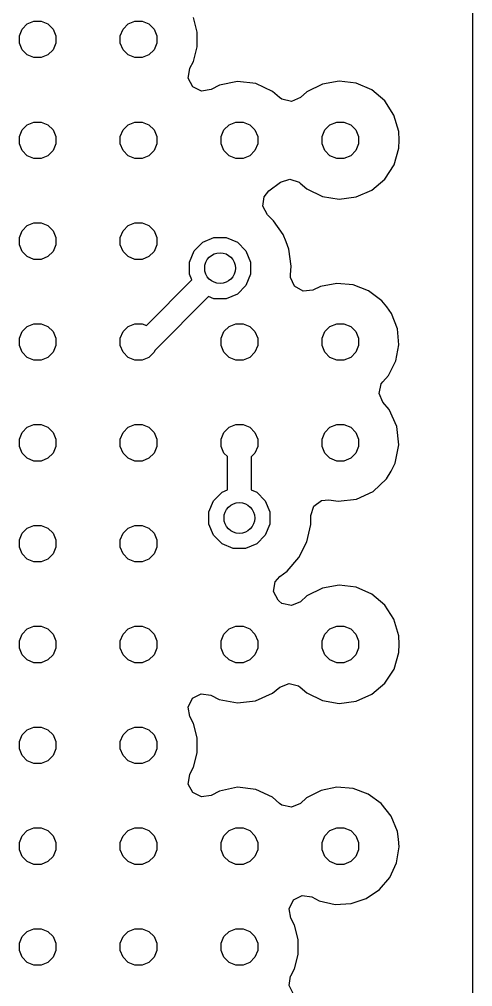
# Model space of a CAD drawing. Header units: inches. Extents: x 5.33 to 6.48, y -5.2 to -3.46.
# Drawn here: x 6.3662 to 6.4812, y -4.2609 to -4.0155 of the extents above; entities that cross this region are included whole.
import ezdxf

# ---------------------------------------------------------------- set-up
doc = ezdxf.new("R2010")
doc.units = ezdxf.units.IN
doc.header["$MEASUREMENT"] = 0
doc.layers.add('Top Layer', color=13, linetype='CONTINUOUS', true_color=0xc83434)

msp = doc.modelspace()

# ---------------------------------------------------------------- linework, layer by layer
at = {"layer": 'Top Layer', "linetype": 'CONTINUOUS'}
for p, q in [((6.48117, -3.5628), (6.48117, -4.32087)), ((6.36822, -4.01662), (6.36992, -4.01592)), ((6.36992, -4.01592), (6.37177, -4.01592)), ((6.37177, -4.01592), (6.37347, -4.01662)), ((6.39381, -4.01662), (6.39552, -4.01592)), ((6.39552, -4.01592), (6.39736, -4.01592)), ((6.39736, -4.01592), (6.39906, -4.01662)), ((6.41133, -4.01869), (6.41036, -4.015)), ((6.36621, -4.01963), (6.36692, -4.01793)), ((6.36692, -4.01793), (6.36822, -4.01662)), ((6.37347, -4.01662), (6.37477, -4.01793)), ((6.37477, -4.01793), (6.37548, -4.01963)), ((6.3918, -4.01963), (6.39251, -4.01793)), ((6.39251, -4.01793), (6.39381, -4.01662)), ((6.39906, -4.01662), (6.40037, -4.01793)), ((6.40037, -4.01793), (6.40107, -4.01963)), ((6.36621, -4.02147), (6.36621, -4.01963)), ((6.37548, -4.01963), (6.37548, -4.02147)), ((6.3918, -4.02147), (6.3918, -4.01963)), ((6.40107, -4.01963), (6.40107, -4.02147)), ((6.41133, -4.02245), (6.41133, -4.01869)), ((6.36692, -4.02318), (6.36621, -4.02147)), ((6.36822, -4.02448), (6.36692, -4.02318)), ((6.37477, -4.02318), (6.37347, -4.02448)), ((6.37548, -4.02147), (6.37477, -4.02318)), ((6.39251, -4.02318), (6.3918, -4.02147)), ((6.39381, -4.02448), (6.39251, -4.02318)), ((6.40037, -4.02318), (6.39906, -4.02448)), ((6.40107, -4.02147), (6.40037, -4.02318)), ((6.41036, -4.02614), (6.41133, -4.02245)), ((6.36992, -4.02518), (6.36822, -4.02448)), ((6.37177, -4.02518), (6.36992, -4.02518)), ((6.37347, -4.02448), (6.37177, -4.02518)), ((6.39552, -4.02518), (6.39381, -4.02448)), ((6.39736, -4.02518), (6.39552, -4.02518)), ((6.39906, -4.02448), (6.39736, -4.02518)), ((6.40905, -4.03038), (6.40941, -4.02794)), ((6.40941, -4.02794), (6.40945, -4.02786)), ((6.40945, -4.02786), (6.41036, -4.02614)), ((6.41019, -4.03258), (6.40905, -4.03038)), ((6.4124, -4.03368), (6.41019, -4.03258)), ((6.41484, -4.03327), (6.4124, -4.03368)), ((6.41697, -4.03217), (6.41484, -4.03327)), ((6.42157, -4.03122), (6.41697, -4.03217)), ((6.42616, -4.03175), (6.42157, -4.03122)), ((6.43042, -4.03373), (6.42616, -4.03175)), ((6.44308, -4.03187), (6.43915, -4.03383)), ((6.44733, -4.03113), (6.44308, -4.03187)), ((6.45161, -4.03165), (6.44733, -4.03113)), ((6.45557, -4.03337), (6.45161, -4.03165)), ((6.43221, -4.0353), (6.43042, -4.03373)), ((6.43279, -4.03572), (6.43221, -4.0353)), ((6.4352, -4.03627), (6.43279, -4.03572)), ((6.43748, -4.03529), (6.4352, -4.03627)), ((6.43915, -4.03383), (6.43748, -4.03529)), ((6.45886, -4.03615), (6.45557, -4.03337)), ((6.46122, -4.03976), (6.45886, -4.03615)), ((6.46247, -4.04396), (6.46122, -4.03976)), ((6.36692, -4.04352), (6.36822, -4.04221)), ((6.36822, -4.04221), (6.36992, -4.04151)), ((6.36992, -4.04151), (6.37177, -4.04151)), ((6.37177, -4.04151), (6.37347, -4.04221)), ((6.37347, -4.04221), (6.37477, -4.04352)), ((6.39251, -4.04352), (6.39381, -4.04221)), ((6.39381, -4.04221), (6.39552, -4.04151)), ((6.39552, -4.04151), (6.39736, -4.04151)), ((6.39736, -4.04151), (6.39906, -4.04221)), ((6.39906, -4.04221), (6.40037, -4.04352)), ((6.4181, -4.04352), (6.4194, -4.04221)), ((6.4194, -4.04221), (6.42111, -4.04151)), ((6.42111, -4.04151), (6.42295, -4.04151)), ((6.42295, -4.04151), (6.42465, -4.04221)), ((6.42465, -4.04221), (6.42596, -4.04352)), ((6.44369, -4.04352), (6.44499, -4.04221)), ((6.44499, -4.04221), (6.4467, -4.04151)), ((6.4467, -4.04151), (6.44854, -4.04151)), ((6.44854, -4.04151), (6.45024, -4.04221)), ((6.45024, -4.04221), (6.45155, -4.04352)), ((6.36621, -4.04522), (6.36692, -4.04352)), ((6.36621, -4.04706), (6.36621, -4.04522)), ((6.37477, -4.04352), (6.37548, -4.04522)), ((6.37548, -4.04522), (6.37548, -4.04706)), ((6.3918, -4.04522), (6.39251, -4.04352)), ((6.3918, -4.04706), (6.3918, -4.04522)), ((6.40037, -4.04352), (6.40107, -4.04522)), ((6.40107, -4.04522), (6.40107, -4.04706)), ((6.41739, -4.04522), (6.4181, -4.04352)), ((6.41739, -4.04706), (6.41739, -4.04522)), ((6.42596, -4.04352), (6.42666, -4.04522)), ((6.42666, -4.04522), (6.42666, -4.04706)), ((6.44298, -4.04522), (6.44369, -4.04352)), ((6.44298, -4.04706), (6.44298, -4.04522)), ((6.45155, -4.04352), (6.45225, -4.04522)), ((6.45225, -4.04522), (6.45225, -4.04706)), ((6.46253, -4.04608), (6.46247, -4.04396)), ((6.36692, -4.04877), (6.36621, -4.04706)), ((6.37548, -4.04706), (6.37477, -4.04877)), ((6.39251, -4.04877), (6.3918, -4.04706)), ((6.40107, -4.04706), (6.40037, -4.04877)), ((6.4181, -4.04877), (6.41739, -4.04706)), ((6.42666, -4.04706), (6.42596, -4.04877)), ((6.44369, -4.04877), (6.44298, -4.04706)), ((6.45225, -4.04706), (6.45155, -4.04877)), ((6.46248, -4.04818), (6.46253, -4.04608)), ((6.36822, -4.05007), (6.36692, -4.04877)), ((6.36992, -4.05078), (6.36822, -4.05007)), ((6.37347, -4.05007), (6.37177, -4.05078)), ((6.37477, -4.04877), (6.37347, -4.05007)), ((6.39381, -4.05007), (6.39251, -4.04877)), ((6.39552, -4.05078), (6.39381, -4.05007)), ((6.39906, -4.05007), (6.39736, -4.05078)), ((6.40037, -4.04877), (6.39906, -4.05007)), ((6.4194, -4.05007), (6.4181, -4.04877)), ((6.42111, -4.05078), (6.4194, -4.05007)), ((6.42465, -4.05007), (6.42295, -4.05078)), ((6.42596, -4.04877), (6.42465, -4.05007)), ((6.44499, -4.05007), (6.44369, -4.04877)), ((6.4467, -4.05078), (6.44499, -4.05007)), ((6.45024, -4.05007), (6.44854, -4.05078)), ((6.45155, -4.04877), (6.45024, -4.05007)), ((6.46124, -4.05238), (6.46248, -4.04818)), ((6.37177, -4.05078), (6.36992, -4.05078)), ((6.39736, -4.05078), (6.39552, -4.05078)), ((6.42295, -4.05078), (6.42111, -4.05078)), ((6.44854, -4.05078), (6.4467, -4.05078)), ((6.45889, -4.056), (6.46124, -4.05238)), ((6.42952, -4.05898), (6.43248, -4.05681)), ((6.43248, -4.05681), (6.43482, -4.05604)), ((6.43482, -4.05604), (6.43718, -4.05679)), ((6.43718, -4.05679), (6.43745, -4.057)), ((6.43745, -4.057), (6.43914, -4.05846)), ((6.45559, -4.0588), (6.45889, -4.056)), ((6.42829, -4.06046), (6.42952, -4.05898)), ((6.43914, -4.05846), (6.44309, -4.06038)), ((6.45164, -4.06054), (6.45559, -4.0588)), ((6.42795, -4.06291), (6.42829, -4.06046)), ((6.44309, -4.06038), (6.44735, -4.06108)), ((6.44735, -4.06108), (6.45164, -4.06054)), ((6.42912, -4.06509), (6.42795, -4.06291)), ((6.43066, -4.06657), (6.42912, -4.06509)), ((6.36822, -4.0678), (6.36992, -4.0671)), ((6.36992, -4.0671), (6.37177, -4.0671)), ((6.37177, -4.0671), (6.37347, -4.0678)), ((6.39381, -4.0678), (6.39552, -4.0671)), ((6.39552, -4.0671), (6.39736, -4.0671)), ((6.39736, -4.0671), (6.39906, -4.0678)), ((6.43308, -4.07008), (6.43066, -4.06657)), ((6.36621, -4.07081), (6.36692, -4.06911)), ((6.36692, -4.06911), (6.36822, -4.0678)), ((6.37347, -4.0678), (6.37477, -4.06911)), ((6.37477, -4.06911), (6.37548, -4.07081)), ((6.3918, -4.07081), (6.39251, -4.06911)), ((6.39251, -4.06911), (6.39381, -4.0678)), ((6.39906, -4.0678), (6.40037, -4.06911)), ((6.40037, -4.06911), (6.40107, -4.07081)), ((6.43386, -4.07191), (6.43308, -4.07008)), ((6.36621, -4.07265), (6.36621, -4.07081)), ((6.37548, -4.07081), (6.37548, -4.07265)), ((6.3918, -4.07265), (6.3918, -4.07081)), ((6.40107, -4.07081), (6.40107, -4.07265)), ((6.41053, -4.07421), (6.41272, -4.07203)), ((6.41272, -4.07203), (6.41556, -4.07085)), ((6.41556, -4.07085), (6.41865, -4.07085)), ((6.41865, -4.07085), (6.4215, -4.07203)), ((6.4215, -4.07203), (6.42368, -4.07421)), ((6.43452, -4.07382), (6.43386, -4.07191)), ((6.36692, -4.07436), (6.36621, -4.07265)), ((6.36822, -4.07566), (6.36692, -4.07436)), ((6.37477, -4.07436), (6.37347, -4.07566)), ((6.37548, -4.07265), (6.37477, -4.07436)), ((6.39251, -4.07436), (6.3918, -4.07265)), ((6.39381, -4.07566), (6.39251, -4.07436)), ((6.40037, -4.07436), (6.39906, -4.07566)), ((6.40107, -4.07265), (6.40037, -4.07436)), ((6.40935, -4.07706), (6.41053, -4.07421)), ((6.42368, -4.07421), (6.42486, -4.07706)), ((6.43511, -4.07812), (6.43452, -4.07382)), ((6.36992, -4.07637), (6.36822, -4.07566)), ((6.37177, -4.07637), (6.36992, -4.07637)), ((6.37347, -4.07566), (6.37177, -4.07637)), ((6.39552, -4.07637), (6.39381, -4.07566)), ((6.39736, -4.07637), (6.39552, -4.07637)), ((6.39906, -4.07566), (6.39736, -4.07637)), ((6.40935, -4.08014), (6.40935, -4.07706)), ((6.42486, -4.07706), (6.42486, -4.08014)), ((6.43498, -4.08028), (6.43511, -4.07812)), ((6.39842, -4.09313), (6.40994, -4.08155)), ((6.40994, -4.08155), (6.40935, -4.08014)), ((6.42486, -4.08014), (6.42368, -4.08299)), ((6.435, -4.08095), (6.43498, -4.08028)), ((6.43601, -4.0832), (6.435, -4.08095)), ((6.42368, -4.08299), (6.4215, -4.08517)), ((6.43816, -4.08443), (6.43601, -4.0832)), ((6.44062, -4.08416), (6.43816, -4.08443)), ((6.44259, -4.08327), (6.44062, -4.08416)), ((6.44675, -4.08249), (6.44259, -4.08327)), ((6.45089, -4.08286), (6.44675, -4.08249)), ((6.45477, -4.08435), (6.45089, -4.08286)), ((6.45814, -4.08688), (6.45477, -4.08435)), ((6.41419, -4.08579), (6.40063, -4.09942)), ((6.41556, -4.08635), (6.41419, -4.08579)), ((6.41865, -4.08635), (6.41556, -4.08635)), ((6.4215, -4.08517), (6.41865, -4.08635)), ((6.45942, -4.08845), (6.45814, -4.08688)), ((6.46058, -4.09008), (6.45942, -4.08845)), ((6.4621, -4.09396), (6.46058, -4.09008)), ((6.36692, -4.0947), (6.36822, -4.09339)), ((6.36822, -4.09339), (6.36992, -4.09269)), ((6.36992, -4.09269), (6.37177, -4.09269)), ((6.37177, -4.09269), (6.37347, -4.09339)), ((6.37347, -4.09339), (6.37477, -4.0947)), ((6.39251, -4.0947), (6.39381, -4.09339)), ((6.39381, -4.09339), (6.39552, -4.09269)), ((6.39552, -4.09269), (6.39736, -4.09269)), ((6.39736, -4.09269), (6.39842, -4.09313)), ((6.4181, -4.0947), (6.4194, -4.09339)), ((6.4194, -4.09339), (6.42111, -4.09269)), ((6.42111, -4.09269), (6.42295, -4.09269)), ((6.42295, -4.09269), (6.42465, -4.09339)), ((6.42465, -4.09339), (6.42596, -4.0947)), ((6.44369, -4.0947), (6.44499, -4.09339)), ((6.44499, -4.09339), (6.4467, -4.09269)), ((6.4467, -4.09269), (6.44854, -4.09269)), ((6.44854, -4.09269), (6.45024, -4.09339)), ((6.45024, -4.09339), (6.45155, -4.0947)), ((6.46248, -4.09805), (6.4621, -4.09396)), ((6.36621, -4.0964), (6.36692, -4.0947)), ((6.36621, -4.09824), (6.36621, -4.0964)), ((6.37477, -4.0947), (6.37548, -4.0964)), ((6.37548, -4.0964), (6.37548, -4.09824)), ((6.3918, -4.0964), (6.39251, -4.0947)), ((6.3918, -4.09824), (6.3918, -4.0964)), ((6.41739, -4.0964), (6.4181, -4.0947)), ((6.41739, -4.09824), (6.41739, -4.0964)), ((6.42596, -4.0947), (6.42666, -4.0964)), ((6.42666, -4.0964), (6.42666, -4.09824)), ((6.44298, -4.0964), (6.44369, -4.0947)), ((6.44298, -4.09824), (6.44298, -4.0964)), ((6.45155, -4.0947), (6.45225, -4.0964)), ((6.45225, -4.0964), (6.45225, -4.09824)), ((6.36692, -4.09995), (6.36621, -4.09824)), ((6.37548, -4.09824), (6.37477, -4.09995)), ((6.39251, -4.09995), (6.3918, -4.09824)), ((6.40056, -4.09948), (6.40037, -4.09995)), ((6.40063, -4.09942), (6.40056, -4.09948)), ((6.4181, -4.09995), (6.41739, -4.09824)), ((6.42666, -4.09824), (6.42596, -4.09995)), ((6.44369, -4.09995), (6.44298, -4.09824)), ((6.45225, -4.09824), (6.45155, -4.09995)), ((6.4617, -4.10209), (6.46248, -4.09805)), ((6.36822, -4.10125), (6.36692, -4.09995)), ((6.36992, -4.10196), (6.36822, -4.10125)), ((6.37177, -4.10196), (6.36992, -4.10196)), ((6.37347, -4.10125), (6.37177, -4.10196)), ((6.37477, -4.09995), (6.37347, -4.10125)), ((6.39381, -4.10125), (6.39251, -4.09995)), ((6.39552, -4.10196), (6.39381, -4.10125)), ((6.39736, -4.10196), (6.39552, -4.10196)), ((6.39906, -4.10125), (6.39736, -4.10196)), ((6.40037, -4.09995), (6.39906, -4.10125)), ((6.4194, -4.10125), (6.4181, -4.09995)), ((6.42111, -4.10196), (6.4194, -4.10125)), ((6.42295, -4.10196), (6.42111, -4.10196)), ((6.42465, -4.10125), (6.42295, -4.10196)), ((6.42596, -4.09995), (6.42465, -4.10125)), ((6.44499, -4.10125), (6.44369, -4.09995)), ((6.4467, -4.10196), (6.44499, -4.10125)), ((6.44854, -4.10196), (6.4467, -4.10196)), ((6.45024, -4.10125), (6.44854, -4.10196)), ((6.45155, -4.09995), (6.45024, -4.10125)), ((6.45981, -4.10581), (6.4617, -4.10209)), ((6.45841, -4.10741), (6.45981, -4.10581)), ((6.45743, -4.11037), (6.458, -4.10796)), ((6.458, -4.10796), (6.45841, -4.10741)), ((6.45838, -4.11265), (6.45743, -4.11037)), ((6.45996, -4.11448), (6.45838, -4.11265)), ((6.46194, -4.11879), (6.45996, -4.11448)), ((6.36692, -4.12029), (6.36822, -4.11899)), ((6.36822, -4.11899), (6.36992, -4.11828)), ((6.36992, -4.11828), (6.37177, -4.11828)), ((6.37177, -4.11828), (6.37347, -4.11899)), ((6.37347, -4.11899), (6.37477, -4.12029)), ((6.39251, -4.12029), (6.39381, -4.11899)), ((6.39381, -4.11899), (6.39552, -4.11828)), ((6.39552, -4.11828), (6.39736, -4.11828)), ((6.39736, -4.11828), (6.39906, -4.11899)), ((6.39906, -4.11899), (6.40037, -4.12029)), ((6.4181, -4.12029), (6.4194, -4.11899)), ((6.4194, -4.11899), (6.42111, -4.11828)), ((6.42111, -4.11828), (6.42295, -4.11828)), ((6.42295, -4.11828), (6.42465, -4.11899)), ((6.42465, -4.11899), (6.42596, -4.12029)), ((6.44369, -4.12029), (6.44499, -4.11899)), ((6.44499, -4.11899), (6.4467, -4.11828)), ((6.4467, -4.11828), (6.44854, -4.11828)), ((6.44854, -4.11828), (6.45024, -4.11899)), ((6.45024, -4.11899), (6.45155, -4.12029)), ((6.46248, -4.12344), (6.46194, -4.11879)), ((6.36621, -4.12199), (6.36692, -4.12029)), ((6.37477, -4.12029), (6.37548, -4.12199)), ((6.3918, -4.12199), (6.39251, -4.12029)), ((6.40037, -4.12029), (6.40107, -4.12199)), ((6.41739, -4.12199), (6.4181, -4.12029)), ((6.42596, -4.12029), (6.42666, -4.12199)), ((6.44298, -4.12199), (6.44369, -4.12029)), ((6.45155, -4.12029), (6.45225, -4.12199)), ((6.36621, -4.12384), (6.36621, -4.12199)), ((6.36692, -4.12554), (6.36621, -4.12384)), ((6.37548, -4.12384), (6.37477, -4.12554)), ((6.37548, -4.12199), (6.37548, -4.12384)), ((6.3918, -4.12384), (6.3918, -4.12199)), ((6.39251, -4.12554), (6.3918, -4.12384)), ((6.40107, -4.12384), (6.40037, -4.12554)), ((6.40107, -4.12199), (6.40107, -4.12384)), ((6.41739, -4.12384), (6.41739, -4.12199)), ((6.4181, -4.12554), (6.41739, -4.12384)), ((6.42666, -4.12384), (6.42596, -4.12554)), ((6.42666, -4.12199), (6.42666, -4.12384)), ((6.44298, -4.12384), (6.44298, -4.12199)), ((6.44369, -4.12554), (6.44298, -4.12384)), ((6.45225, -4.12384), (6.45155, -4.12554)), ((6.45225, -4.12199), (6.45225, -4.12384)), ((6.46154, -4.1281), (6.46248, -4.12344)), ((6.36822, -4.12684), (6.36692, -4.12554)), ((6.37477, -4.12554), (6.37347, -4.12684)), ((6.39381, -4.12684), (6.39251, -4.12554)), ((6.40037, -4.12554), (6.39906, -4.12684)), ((6.41901, -4.12644), (6.4181, -4.12554)), ((6.41901, -4.13486), (6.41901, -4.12644)), ((6.42596, -4.12554), (6.42501, -4.12648)), ((6.42501, -4.12648), (6.42501, -4.13486)), ((6.44499, -4.12684), (6.44369, -4.12554)), ((6.45155, -4.12554), (6.45024, -4.12684)), ((6.36992, -4.12755), (6.36822, -4.12684)), ((6.37177, -4.12755), (6.36992, -4.12755)), ((6.37347, -4.12684), (6.37177, -4.12755)), ((6.39552, -4.12755), (6.39381, -4.12684)), ((6.39736, -4.12755), (6.39552, -4.12755)), ((6.39906, -4.12684), (6.39736, -4.12755)), ((6.4467, -4.12755), (6.44499, -4.12684)), ((6.44854, -4.12755), (6.4467, -4.12755)), ((6.45024, -4.12684), (6.44854, -4.12755)), ((6.46048, -4.13014), (6.46154, -4.1281)), ((6.45933, -4.13207), (6.46048, -4.13014)), ((6.45591, -4.13525), (6.45933, -4.13207)), ((6.41544, -4.13762), (6.41762, -4.13544)), ((6.41762, -4.13544), (6.41901, -4.13486)), ((6.42501, -4.13486), (6.4264, -4.13544)), ((6.4264, -4.13544), (6.42858, -4.13762)), ((6.45172, -4.13719), (6.45591, -4.13525)), ((6.41426, -4.14047), (6.41544, -4.13762)), ((6.42858, -4.13762), (6.42976, -4.14047)), ((6.44085, -4.139), (6.44284, -4.13754)), ((6.44284, -4.13754), (6.44471, -4.13739)), ((6.44471, -4.13739), (6.44707, -4.13775)), ((6.44707, -4.13775), (6.45172, -4.13719)), ((6.41426, -4.14355), (6.41426, -4.14047)), ((6.42976, -4.14047), (6.42976, -4.14355)), ((6.44009, -4.14136), (6.44085, -4.139)), ((6.41544, -4.1464), (6.41426, -4.14355)), ((6.42976, -4.14355), (6.42858, -4.1464)), ((6.43912, -4.14805), (6.44011, -4.14364)), ((6.44011, -4.14364), (6.44009, -4.14136)), ((6.36621, -4.14758), (6.36692, -4.14588)), ((6.36692, -4.14588), (6.36822, -4.14458)), ((6.36822, -4.14458), (6.36992, -4.14387)), ((6.36992, -4.14387), (6.37177, -4.14387)), ((6.37177, -4.14387), (6.37347, -4.14458)), ((6.37347, -4.14458), (6.37477, -4.14588)), ((6.37477, -4.14588), (6.37548, -4.14758)), ((6.3918, -4.14758), (6.39251, -4.14588)), ((6.39251, -4.14588), (6.39381, -4.14458)), ((6.39381, -4.14458), (6.39552, -4.14387)), ((6.39552, -4.14387), (6.39736, -4.14387)), ((6.39736, -4.14387), (6.39906, -4.14458)), ((6.39906, -4.14458), (6.40037, -4.14588)), ((6.40037, -4.14588), (6.40107, -4.14758)), ((6.36621, -4.14943), (6.36621, -4.14758)), ((6.37548, -4.14758), (6.37548, -4.14943)), ((6.3918, -4.14943), (6.3918, -4.14758)), ((6.40107, -4.14758), (6.40107, -4.14943)), ((6.41762, -4.14858), (6.41544, -4.1464)), ((6.42047, -4.14976), (6.41762, -4.14858)), ((6.4264, -4.14858), (6.42355, -4.14976)), ((6.42858, -4.1464), (6.4264, -4.14858)), ((6.4371, -4.15204), (6.43912, -4.14805)), ((6.36692, -4.15113), (6.36621, -4.14943)), ((6.37548, -4.14943), (6.37477, -4.15113)), ((6.39251, -4.15113), (6.3918, -4.14943)), ((6.40107, -4.14943), (6.40037, -4.15113)), ((6.42355, -4.14976), (6.42047, -4.14976)), ((6.36822, -4.15243), (6.36692, -4.15113)), ((6.36992, -4.15314), (6.36822, -4.15243)), ((6.37177, -4.15314), (6.36992, -4.15314)), ((6.37347, -4.15243), (6.37177, -4.15314)), ((6.37477, -4.15113), (6.37347, -4.15243)), ((6.39381, -4.15243), (6.39251, -4.15113)), ((6.39552, -4.15314), (6.39381, -4.15243)), ((6.39736, -4.15314), (6.39552, -4.15314)), ((6.39906, -4.15243), (6.39736, -4.15314)), ((6.40037, -4.15113), (6.39906, -4.15243)), ((6.43412, -4.15546), (6.4371, -4.15204)), ((6.43227, -4.15682), (6.43412, -4.15546)), ((6.43069, -4.16067), (6.43108, -4.15822)), ((6.43108, -4.15822), (6.43227, -4.15682)), ((6.43182, -4.16287), (6.43069, -4.16067)), ((6.44308, -4.15982), (6.43915, -4.16178)), ((6.44733, -4.15909), (6.44308, -4.15982)), ((6.45161, -4.1596), (6.44733, -4.15909)), ((6.45557, -4.16132), (6.45161, -4.1596)), ((6.43201, -4.16306), (6.43182, -4.16287)), ((6.43279, -4.16367), (6.43201, -4.16306)), ((6.43748, -4.16325), (6.4352, -4.16422)), ((6.43915, -4.16178), (6.43748, -4.16325)), ((6.45886, -4.1641), (6.45557, -4.16132)), ((6.4352, -4.16422), (6.43279, -4.16367)), ((6.46122, -4.16771), (6.45886, -4.1641)), ((6.46247, -4.17191), (6.46122, -4.16771)), ((6.36692, -4.17147), (6.36822, -4.17017)), ((6.36822, -4.17017), (6.36992, -4.16946)), ((6.36992, -4.16946), (6.37177, -4.16946)), ((6.37177, -4.16946), (6.37347, -4.17017)), ((6.37347, -4.17017), (6.37477, -4.17147)), ((6.39251, -4.17147), (6.39381, -4.17017)), ((6.39381, -4.17017), (6.39552, -4.16946)), ((6.39552, -4.16946), (6.39736, -4.16946)), ((6.39736, -4.16946), (6.39906, -4.17017)), ((6.39906, -4.17017), (6.40037, -4.17147)), ((6.4181, -4.17147), (6.4194, -4.17017)), ((6.4194, -4.17017), (6.42111, -4.16946)), ((6.42111, -4.16946), (6.42295, -4.16946)), ((6.42295, -4.16946), (6.42465, -4.17017)), ((6.42465, -4.17017), (6.42596, -4.17147)), ((6.44369, -4.17147), (6.44499, -4.17017)), ((6.44499, -4.17017), (6.4467, -4.16946)), ((6.4467, -4.16946), (6.44854, -4.16946)), ((6.44854, -4.16946), (6.45024, -4.17017)), ((6.45024, -4.17017), (6.45155, -4.17147)), ((6.36621, -4.17317), (6.36692, -4.17147)), ((6.36621, -4.17502), (6.36621, -4.17317)), ((6.37477, -4.17147), (6.37548, -4.17317)), ((6.37548, -4.17317), (6.37548, -4.17502)), ((6.3918, -4.17317), (6.39251, -4.17147)), ((6.3918, -4.17502), (6.3918, -4.17317)), ((6.40037, -4.17147), (6.40107, -4.17317)), ((6.40107, -4.17317), (6.40107, -4.17502)), ((6.41739, -4.17317), (6.4181, -4.17147)), ((6.41739, -4.17502), (6.41739, -4.17317)), ((6.42596, -4.17147), (6.42666, -4.17317)), ((6.42666, -4.17317), (6.42666, -4.17502)), ((6.44298, -4.17317), (6.44369, -4.17147)), ((6.44298, -4.17502), (6.44298, -4.17317)), ((6.45155, -4.17147), (6.45225, -4.17317)), ((6.45225, -4.17317), (6.45225, -4.17502)), ((6.46253, -4.17403), (6.46247, -4.17191)), ((6.36692, -4.17672), (6.36621, -4.17502)), ((6.37548, -4.17502), (6.37477, -4.17672)), ((6.39251, -4.17672), (6.3918, -4.17502)), ((6.40107, -4.17502), (6.40037, -4.17672)), ((6.4181, -4.17672), (6.41739, -4.17502)), ((6.42666, -4.17502), (6.42596, -4.17672)), ((6.44369, -4.17672), (6.44298, -4.17502)), ((6.45225, -4.17502), (6.45155, -4.17672)), ((6.46248, -4.17614), (6.46253, -4.17403)), ((6.36822, -4.17802), (6.36692, -4.17672)), ((6.36992, -4.17873), (6.36822, -4.17802)), ((6.37347, -4.17802), (6.37177, -4.17873)), ((6.37477, -4.17672), (6.37347, -4.17802)), ((6.39381, -4.17802), (6.39251, -4.17672)), ((6.39552, -4.17873), (6.39381, -4.17802)), ((6.39906, -4.17802), (6.39736, -4.17873)), ((6.40037, -4.17672), (6.39906, -4.17802)), ((6.4194, -4.17802), (6.4181, -4.17672)), ((6.42111, -4.17873), (6.4194, -4.17802)), ((6.42465, -4.17802), (6.42295, -4.17873)), ((6.42596, -4.17672), (6.42465, -4.17802)), ((6.44499, -4.17802), (6.44369, -4.17672)), ((6.4467, -4.17873), (6.44499, -4.17802)), ((6.45024, -4.17802), (6.44854, -4.17873)), ((6.45155, -4.17672), (6.45024, -4.17802)), ((6.46124, -4.18033), (6.46248, -4.17614)), ((6.37177, -4.17873), (6.36992, -4.17873)), ((6.39736, -4.17873), (6.39552, -4.17873)), ((6.42295, -4.17873), (6.42111, -4.17873)), ((6.44854, -4.17873), (6.4467, -4.17873)), ((6.45889, -4.18395), (6.46124, -4.18033)), ((6.43044, -4.18643), (6.4323, -4.18491)), ((6.4323, -4.18491), (6.4346, -4.184)), ((6.4346, -4.184), (6.43699, -4.18462)), ((6.43699, -4.18462), (6.43745, -4.18496)), ((6.43745, -4.18496), (6.43914, -4.18641)), ((6.45559, -4.18675), (6.45889, -4.18395)), ((6.40903, -4.18998), (6.41013, -4.18776)), ((6.41013, -4.18776), (6.41232, -4.18661)), ((6.41232, -4.18661), (6.41476, -4.18696)), ((6.41476, -4.18696), (6.41477, -4.18697)), ((6.41477, -4.18697), (6.41691, -4.18803)), ((6.42614, -4.18837), (6.43044, -4.18643)), ((6.43914, -4.18641), (6.44309, -4.18833)), ((6.45164, -4.1885), (6.45559, -4.18675)), ((6.40945, -4.19241), (6.40903, -4.18998)), ((6.41691, -4.18803), (6.42154, -4.18892)), ((6.42154, -4.18892), (6.42614, -4.18837)), ((6.44309, -4.18833), (6.44735, -4.18904)), ((6.44735, -4.18904), (6.45164, -4.1885)), ((6.41036, -4.19413), (6.40945, -4.19241)), ((6.36822, -4.19576), (6.36992, -4.19505)), ((6.36992, -4.19505), (6.37177, -4.19505)), ((6.37177, -4.19505), (6.37347, -4.19576)), ((6.39381, -4.19576), (6.39552, -4.19505)), ((6.39552, -4.19505), (6.39736, -4.19505)), ((6.39736, -4.19505), (6.39906, -4.19576)), ((6.41133, -4.19783), (6.41036, -4.19413)), ((6.36621, -4.19876), (6.36692, -4.19706)), ((6.36692, -4.19706), (6.36822, -4.19576)), ((6.37347, -4.19576), (6.37477, -4.19706)), ((6.37477, -4.19706), (6.37548, -4.19876)), ((6.3918, -4.19876), (6.39251, -4.19706)), ((6.39251, -4.19706), (6.39381, -4.19576)), ((6.39906, -4.19576), (6.40037, -4.19706)), ((6.40037, -4.19706), (6.40107, -4.19876)), ((6.36621, -4.20061), (6.36621, -4.19876)), ((6.37548, -4.19876), (6.37548, -4.20061)), ((6.3918, -4.20061), (6.3918, -4.19876)), ((6.40107, -4.19876), (6.40107, -4.20061)), ((6.41133, -4.20158), (6.41133, -4.19783)), ((6.36692, -4.20231), (6.36621, -4.20061)), ((6.36822, -4.20361), (6.36692, -4.20231)), ((6.37477, -4.20231), (6.37347, -4.20361)), ((6.37548, -4.20061), (6.37477, -4.20231)), ((6.39251, -4.20231), (6.3918, -4.20061)), ((6.39381, -4.20361), (6.39251, -4.20231)), ((6.40037, -4.20231), (6.39906, -4.20361)), ((6.40107, -4.20061), (6.40037, -4.20231)), ((6.41036, -4.20528), (6.41133, -4.20158)), ((6.36992, -4.20432), (6.36822, -4.20361)), ((6.37177, -4.20432), (6.36992, -4.20432)), ((6.37347, -4.20361), (6.37177, -4.20432)), ((6.39552, -4.20432), (6.39381, -4.20361)), ((6.39736, -4.20432), (6.39552, -4.20432)), ((6.39906, -4.20361), (6.39736, -4.20432)), ((6.40905, -4.20952), (6.40941, -4.20707)), ((6.40941, -4.20707), (6.40945, -4.207)), ((6.40945, -4.207), (6.41036, -4.20528)), ((6.41019, -4.21171), (6.40905, -4.20952)), ((6.4124, -4.21281), (6.41019, -4.21171)), ((6.41484, -4.21241), (6.4124, -4.21281)), ((6.41697, -4.2113), (6.41484, -4.21241)), ((6.42157, -4.21035), (6.41697, -4.2113)), ((6.42616, -4.21089), (6.42157, -4.21035)), ((6.43042, -4.21286), (6.42616, -4.21089)), ((6.44276, -4.21115), (6.43906, -4.21304)), ((6.44676, -4.21035), (6.44276, -4.21115)), ((6.45083, -4.21066), (6.44676, -4.21035)), ((6.45467, -4.21208), (6.45083, -4.21066)), ((6.45797, -4.21448), (6.45467, -4.21208)), ((6.43221, -4.21443), (6.43042, -4.21286)), ((6.43279, -4.21485), (6.43221, -4.21443)), ((6.4352, -4.2154), (6.43279, -4.21485)), ((6.43747, -4.21443), (6.4352, -4.2154)), ((6.43906, -4.21304), (6.43747, -4.21443)), ((6.46049, -4.21769), (6.45797, -4.21448)), ((6.46207, -4.22153), (6.46049, -4.21769)), ((6.36692, -4.22265), (6.36822, -4.22135)), ((6.36822, -4.22135), (6.36992, -4.22064)), ((6.36992, -4.22064), (6.37177, -4.22064)), ((6.37177, -4.22064), (6.37347, -4.22135)), ((6.37347, -4.22135), (6.37477, -4.22265)), ((6.39251, -4.22265), (6.39381, -4.22135)), ((6.39381, -4.22135), (6.39552, -4.22064)), ((6.39552, -4.22064), (6.39736, -4.22064)), ((6.39736, -4.22064), (6.39906, -4.22135)), ((6.39906, -4.22135), (6.40037, -4.22265)), ((6.4181, -4.22265), (6.4194, -4.22135)), ((6.4194, -4.22135), (6.42111, -4.22064)), ((6.42111, -4.22064), (6.42295, -4.22064)), ((6.42295, -4.22064), (6.42465, -4.22135)), ((6.42465, -4.22135), (6.42596, -4.22265)), ((6.44369, -4.22265), (6.44499, -4.22135)), ((6.44499, -4.22135), (6.4467, -4.22064)), ((6.4467, -4.22064), (6.44854, -4.22064)), ((6.44854, -4.22064), (6.45024, -4.22135)), ((6.45024, -4.22135), (6.45155, -4.22265)), ((6.46236, -4.22349), (6.46207, -4.22153)), ((6.36621, -4.22435), (6.36692, -4.22265)), ((6.36621, -4.2262), (6.36621, -4.22435)), ((6.37477, -4.22265), (6.37548, -4.22435)), ((6.37548, -4.22435), (6.37548, -4.2262)), ((6.3918, -4.22435), (6.39251, -4.22265)), ((6.3918, -4.2262), (6.3918, -4.22435)), ((6.40037, -4.22265), (6.40107, -4.22435)), ((6.40107, -4.22435), (6.40107, -4.2262)), ((6.41739, -4.22435), (6.4181, -4.22265)), ((6.41739, -4.2262), (6.41739, -4.22435)), ((6.42596, -4.22265), (6.42666, -4.22435)), ((6.42666, -4.22435), (6.42666, -4.2262)), ((6.44298, -4.22435), (6.44369, -4.22265)), ((6.44298, -4.2262), (6.44298, -4.22435)), ((6.45155, -4.22265), (6.45225, -4.22435)), ((6.45225, -4.22435), (6.45225, -4.2262)), ((6.46252, -4.22545), (6.46236, -4.22349)), ((6.36692, -4.2279), (6.36621, -4.2262)), ((6.37548, -4.2262), (6.37477, -4.2279)), ((6.39251, -4.2279), (6.3918, -4.2262)), ((6.40107, -4.2262), (6.40037, -4.2279)), ((6.4181, -4.2279), (6.41739, -4.2262)), ((6.42666, -4.2262), (6.42596, -4.2279)), ((6.44369, -4.2279), (6.44298, -4.2262)), ((6.45225, -4.2262), (6.45155, -4.2279)), ((6.46188, -4.22954), (6.46252, -4.22545)), ((6.36822, -4.2292), (6.36692, -4.2279)), ((6.36992, -4.22991), (6.36822, -4.2292)), ((6.37347, -4.2292), (6.37177, -4.22991)), ((6.37477, -4.2279), (6.37347, -4.2292)), ((6.39381, -4.2292), (6.39251, -4.2279)), ((6.39552, -4.22991), (6.39381, -4.2292)), ((6.39906, -4.2292), (6.39736, -4.22991)), ((6.40037, -4.2279), (6.39906, -4.2292)), ((6.4194, -4.2292), (6.4181, -4.2279)), ((6.42111, -4.22991), (6.4194, -4.2292)), ((6.42465, -4.2292), (6.42295, -4.22991)), ((6.42596, -4.2279), (6.42465, -4.2292)), ((6.44499, -4.2292), (6.44369, -4.2279)), ((6.4467, -4.22991), (6.44499, -4.2292)), ((6.45024, -4.2292), (6.44854, -4.22991)), ((6.45155, -4.2279), (6.45024, -4.2292)), ((6.46019, -4.23323), (6.46188, -4.22954)), ((6.37177, -4.22991), (6.36992, -4.22991)), ((6.39736, -4.22991), (6.39552, -4.22991)), ((6.42295, -4.22991), (6.42111, -4.22991)), ((6.44854, -4.22991), (6.4467, -4.22991)), ((6.45756, -4.23632), (6.46019, -4.23323)), ((6.45419, -4.23859), (6.45756, -4.23632)), ((6.43462, -4.24116), (6.43572, -4.23894)), ((6.43572, -4.23894), (6.43791, -4.23779)), ((6.43791, -4.23779), (6.44035, -4.23815)), ((6.44035, -4.23815), (6.4404, -4.23817)), ((6.4404, -4.23817), (6.44226, -4.23912)), ((6.44226, -4.23912), (6.44628, -4.24005)), ((6.45034, -4.23987), (6.45419, -4.23859)), ((6.43504, -4.24359), (6.43462, -4.24116)), ((6.44628, -4.24005), (6.45034, -4.23987)), ((6.43595, -4.24531), (6.43504, -4.24359)), ((6.36822, -4.24694), (6.36992, -4.24623)), ((6.36992, -4.24623), (6.37177, -4.24623)), ((6.37177, -4.24623), (6.37347, -4.24694)), ((6.39381, -4.24694), (6.39552, -4.24623)), ((6.39552, -4.24623), (6.39736, -4.24623)), ((6.39736, -4.24623), (6.39906, -4.24694)), ((6.4194, -4.24694), (6.42111, -4.24623)), ((6.42111, -4.24623), (6.42295, -4.24623)), ((6.42295, -4.24623), (6.42465, -4.24694)), ((6.43692, -4.24901), (6.43595, -4.24531)), ((6.36621, -4.24994), (6.36692, -4.24824)), ((6.36692, -4.24824), (6.36822, -4.24694)), ((6.37347, -4.24694), (6.37477, -4.24824)), ((6.37477, -4.24824), (6.37548, -4.24994)), ((6.3918, -4.24994), (6.39251, -4.24824)), ((6.39251, -4.24824), (6.39381, -4.24694)), ((6.39906, -4.24694), (6.40037, -4.24824)), ((6.40037, -4.24824), (6.40107, -4.24994)), ((6.41739, -4.24994), (6.4181, -4.24824)), ((6.4181, -4.24824), (6.4194, -4.24694)), ((6.42465, -4.24694), (6.42596, -4.24824)), ((6.42596, -4.24824), (6.42666, -4.24994)), ((6.43692, -4.25276), (6.43692, -4.24901)), ((6.36621, -4.25179), (6.36621, -4.24994)), ((6.37548, -4.24994), (6.37548, -4.25179)), ((6.3918, -4.25179), (6.3918, -4.24994)), ((6.40107, -4.24994), (6.40107, -4.25179)), ((6.41739, -4.25179), (6.41739, -4.24994)), ((6.42666, -4.24994), (6.42666, -4.25179)), ((6.36692, -4.25349), (6.36621, -4.25179)), ((6.36822, -4.25479), (6.36692, -4.25349)), ((6.37477, -4.25349), (6.37347, -4.25479)), ((6.37548, -4.25179), (6.37477, -4.25349)), ((6.39251, -4.25349), (6.3918, -4.25179)), ((6.39381, -4.25479), (6.39251, -4.25349)), ((6.40037, -4.25349), (6.39906, -4.25479)), ((6.40107, -4.25179), (6.40037, -4.25349)), ((6.4181, -4.25349), (6.41739, -4.25179)), ((6.4194, -4.25479), (6.4181, -4.25349)), ((6.42596, -4.25349), (6.42465, -4.25479)), ((6.42666, -4.25179), (6.42596, -4.25349)), ((6.43595, -4.25646), (6.43692, -4.25276)), ((6.36992, -4.2555), (6.36822, -4.25479)), ((6.37177, -4.2555), (6.36992, -4.2555)), ((6.37347, -4.25479), (6.37177, -4.2555)), ((6.39552, -4.2555), (6.39381, -4.25479)), ((6.39736, -4.2555), (6.39552, -4.2555)), ((6.39906, -4.25479), (6.39736, -4.2555)), ((6.42111, -4.2555), (6.4194, -4.25479)), ((6.42295, -4.2555), (6.42111, -4.2555)), ((6.42465, -4.25479), (6.42295, -4.2555)), ((6.43504, -4.25818), (6.43595, -4.25646)), ((6.43463, -4.26068), (6.43501, -4.25824)), ((6.43501, -4.25824), (6.43504, -4.25818)), ((6.43577, -4.26288), (6.43463, -4.26068))]:
    msp.add_line(p, q, dxfattribs=at)
at = {"layer": 'Top Layer'}
for centre in [(6.41711, -4.0786), (6.41711, -4.0786), (6.42201, -4.14201), (6.42201, -4.14201)]:
    msp.add_circle(centre, 0.0039, dxfattribs=at)

doc.saveas('drawing.dxf')
